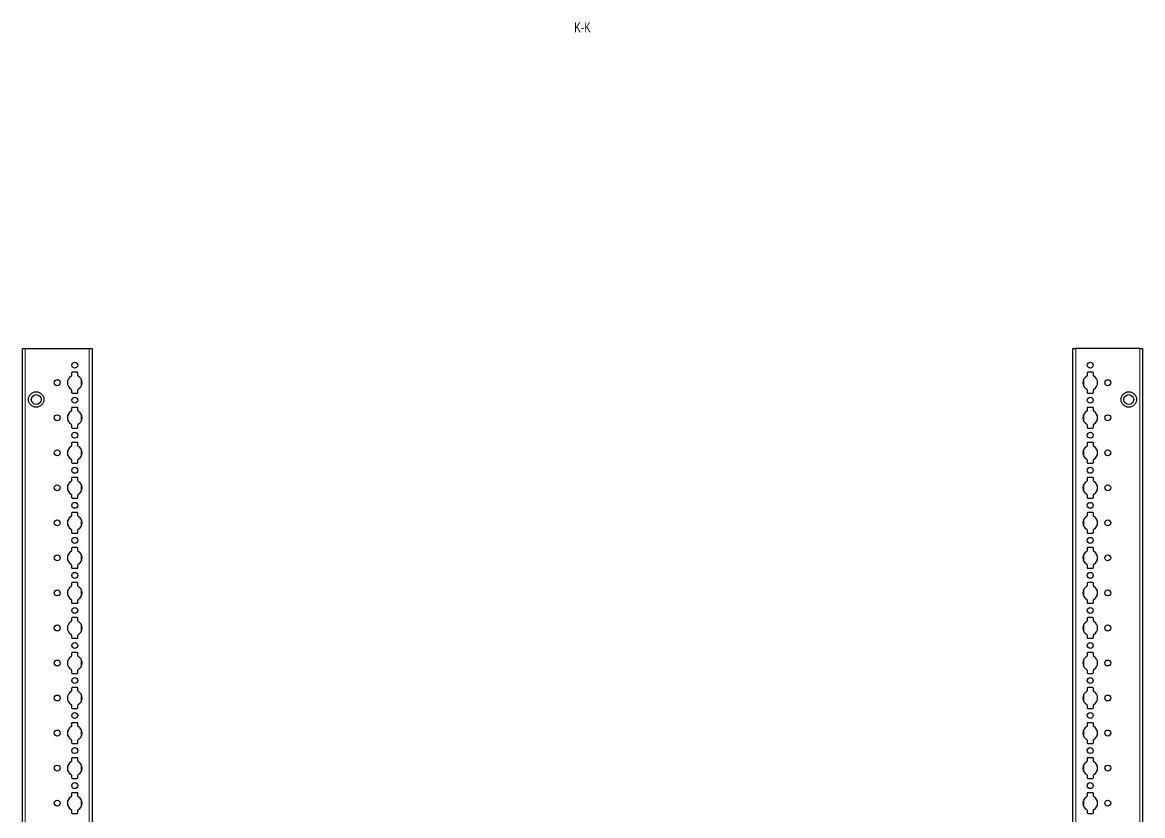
# Model space of a CAD drawing. Header units: millimetres. Extents: x -199 to 3358, y -1647 to 1507.
# Drawn here: x 2558 to 3358, y -286 to 280 of the extents above; entities that cross this region are included whole.
import ezdxf

# ---------------------------------------------------------------- set-up
doc = ezdxf.new("R2010")
doc.units = ezdxf.units.MM
doc.layers.add('FORMAT', color=7, linetype='Continuous')
doc.styles.add('SLDTEXTSTYLE0', font='TXT', dxfattribs={"width": 0.75})

msp = doc.modelspace()

# ---------------------------------------------------------------- linework, layer by layer
at = {"color": 7, "linetype": 'Continuous', "lineweight": 25}
for p, q in [((2558.43, -851.79), (2558.43, 47.21)), ((2558.43, 47.21), (2560.43, 47.21)), ((2560.43, 47.21), (2606.13, 47.21)), ((2606.13, 47.21), (2608.13, 47.21)), ((2608.13, 47.21), (2608.13, -851.79)), ((3308.13, -851.79), (3308.13, 47.21)), ((3308.13, 47.21), (3310.13, 47.21)), ((3355.83, 47.21), (3310.13, 47.21)), ((3355.83, 47.21), (3357.83, 47.21)), ((3357.83, 47.21), (3357.83, -851.79)), ((2593.48, 29.61), (2593.48, 27.73)), ((2597.58, 30.11), (2593.98, 30.11)), ((2598.08, 27.73), (2598.08, 29.61)), ((3318.18, 29.61), (3318.18, 27.73)), ((3322.28, 30.11), (3318.68, 30.11)), ((3322.78, 27.73), (3322.78, 29.61)), ((2593.48, 17.68), (2593.48, 15.81)), ((2598.08, 15.81), (2598.08, 17.68)), ((3318.18, 17.68), (3318.18, 15.81)), ((3322.78, 15.81), (3322.78, 17.68)), ((2593.98, 15.31), (2597.58, 15.31)), ((3318.68, 15.31), (3322.28, 15.31)), ((2593.48, 4.61), (2593.48, 2.73)), ((2597.58, 5.11), (2593.98, 5.11)), ((2598.08, 2.73), (2598.08, 4.61)), ((3318.18, 4.61), (3318.18, 2.73)), ((3322.28, 5.11), (3318.68, 5.11)), ((3322.78, 2.73), (3322.78, 4.61)), ((2593.48, -7.32), (2593.48, -9.19)), ((2598.08, -9.19), (2598.08, -7.32)), ((3318.18, -7.32), (3318.18, -9.19)), ((3322.78, -9.19), (3322.78, -7.32)), ((2593.98, -9.69), (2597.58, -9.69)), ((3318.68, -9.69), (3322.28, -9.69)), ((2593.48, -20.39), (2593.48, -22.27)), ((2597.58, -19.89), (2593.98, -19.89)), ((2598.08, -22.27), (2598.08, -20.39)), ((3318.18, -20.39), (3318.18, -22.27)), ((3322.28, -19.89), (3318.68, -19.89)), ((3322.78, -22.27), (3322.78, -20.39)), ((2593.48, -32.32), (2593.48, -34.19)), ((2593.98, -34.69), (2597.58, -34.69)), ((2598.08, -34.19), (2598.08, -32.32)), ((3318.18, -32.32), (3318.18, -34.19)), ((3318.68, -34.69), (3322.28, -34.69)), ((3322.78, -34.19), (3322.78, -32.32)), ((2593.48, -45.39), (2593.48, -47.27)), ((2597.58, -44.89), (2593.98, -44.89)), ((2598.08, -47.27), (2598.08, -45.39)), ((3318.18, -45.39), (3318.18, -47.27)), ((3322.28, -44.89), (3318.68, -44.89)), ((3322.78, -47.27), (3322.78, -45.39)), ((2593.48, -57.32), (2593.48, -59.19)), ((2593.98, -59.69), (2597.58, -59.69)), ((2598.08, -59.19), (2598.08, -57.32)), ((3318.18, -57.32), (3318.18, -59.19)), ((3318.68, -59.69), (3322.28, -59.69)), ((3322.78, -59.19), (3322.78, -57.32)), ((2593.48, -70.39), (2593.48, -72.27)), ((2597.58, -69.89), (2593.98, -69.89)), ((2598.08, -72.27), (2598.08, -70.39)), ((3318.18, -70.39), (3318.18, -72.27)), ((3322.28, -69.89), (3318.68, -69.89)), ((3322.78, -72.27), (3322.78, -70.39)), ((2593.48, -82.32), (2593.48, -84.19)), ((2593.98, -84.69), (2597.58, -84.69)), ((2598.08, -84.19), (2598.08, -82.32)), ((3318.18, -82.32), (3318.18, -84.19)), ((3318.68, -84.69), (3322.28, -84.69)), ((3322.78, -84.19), (3322.78, -82.32)), ((2593.48, -95.39), (2593.48, -97.27)), ((2597.58, -94.89), (2593.98, -94.89)), ((2598.08, -97.27), (2598.08, -95.39)), ((3318.18, -95.39), (3318.18, -97.27)), ((3322.28, -94.89), (3318.68, -94.89)), ((3322.78, -97.27), (3322.78, -95.39)), ((2593.48, -107.32), (2593.48, -109.19)), ((2593.98, -109.69), (2597.58, -109.69)), ((2598.08, -109.19), (2598.08, -107.32)), ((3318.18, -107.32), (3318.18, -109.19)), ((3318.68, -109.69), (3322.28, -109.69)), ((3322.78, -109.19), (3322.78, -107.32)), ((2597.58, -119.89), (2593.98, -119.89)), ((3322.28, -119.89), (3318.68, -119.89)), ((2593.48, -120.39), (2593.48, -122.27)), ((2598.08, -122.27), (2598.08, -120.39)), ((3318.18, -120.39), (3318.18, -122.27)), ((3322.78, -122.27), (3322.78, -120.39)), ((2593.48, -132.32), (2593.48, -134.19)), ((2593.98, -134.69), (2597.58, -134.69)), ((2598.08, -134.19), (2598.08, -132.32)), ((3318.18, -132.32), (3318.18, -134.19)), ((3318.68, -134.69), (3322.28, -134.69)), ((3322.78, -134.19), (3322.78, -132.32)), ((2593.48, -145.39), (2593.48, -147.27)), ((2597.58, -144.89), (2593.98, -144.89)), ((2598.08, -147.27), (2598.08, -145.39)), ((3318.18, -145.39), (3318.18, -147.27)), ((3322.28, -144.89), (3318.68, -144.89)), ((3322.78, -147.27), (3322.78, -145.39)), ((2593.48, -157.32), (2593.48, -159.19)), ((2593.98, -159.69), (2597.58, -159.69)), ((2598.08, -159.19), (2598.08, -157.32)), ((3318.18, -157.32), (3318.18, -159.19)), ((3318.68, -159.69), (3322.28, -159.69)), ((3322.78, -159.19), (3322.78, -157.32)), ((2593.48, -170.39), (2593.48, -172.27)), ((2597.58, -169.89), (2593.98, -169.89)), ((2598.08, -172.27), (2598.08, -170.39)), ((3318.18, -170.39), (3318.18, -172.27)), ((3322.28, -169.89), (3318.68, -169.89)), ((3322.78, -172.27), (3322.78, -170.39)), ((2593.48, -182.32), (2593.48, -184.19)), ((2598.08, -184.19), (2598.08, -182.32)), ((3318.18, -182.32), (3318.18, -184.19)), ((3322.78, -184.19), (3322.78, -182.32)), ((2593.98, -184.69), (2597.58, -184.69)), ((3318.68, -184.69), (3322.28, -184.69)), ((2593.48, -195.39), (2593.48, -197.27)), ((2597.58, -194.89), (2593.98, -194.89)), ((2598.08, -197.27), (2598.08, -195.39)), ((3318.18, -195.39), (3318.18, -197.27)), ((3322.28, -194.89), (3318.68, -194.89)), ((3322.78, -197.27), (3322.78, -195.39)), ((2593.48, -207.32), (2593.48, -209.19)), ((2598.08, -209.19), (2598.08, -207.32)), ((3318.18, -207.32), (3318.18, -209.19)), ((3322.78, -209.19), (3322.78, -207.32)), ((2593.98, -209.69), (2597.58, -209.69)), ((3318.68, -209.69), (3322.28, -209.69)), ((2593.48, -220.39), (2593.48, -222.27)), ((2597.58, -219.89), (2593.98, -219.89)), ((2598.08, -222.27), (2598.08, -220.39)), ((3318.18, -220.39), (3318.18, -222.27)), ((3322.28, -219.89), (3318.68, -219.89)), ((3322.78, -222.27), (3322.78, -220.39)), ((2593.48, -232.32), (2593.48, -234.19)), ((2593.98, -234.69), (2597.58, -234.69)), ((2598.08, -234.19), (2598.08, -232.32)), ((3318.18, -232.32), (3318.18, -234.19)), ((3318.68, -234.69), (3322.28, -234.69)), ((3322.78, -234.19), (3322.78, -232.32)), ((2593.48, -245.39), (2593.48, -247.27)), ((2597.58, -244.89), (2593.98, -244.89)), ((2598.08, -247.27), (2598.08, -245.39)), ((3318.18, -245.39), (3318.18, -247.27)), ((3322.28, -244.89), (3318.68, -244.89)), ((3322.78, -247.27), (3322.78, -245.39)), ((2593.48, -257.32), (2593.48, -259.19)), ((2593.98, -259.69), (2597.58, -259.69)), ((2598.08, -259.19), (2598.08, -257.32)), ((3318.18, -257.32), (3318.18, -259.19)), ((3318.68, -259.69), (3322.28, -259.69)), ((3322.78, -259.19), (3322.78, -257.32)), ((2593.48, -270.39), (2593.48, -272.27)), ((2597.58, -269.89), (2593.98, -269.89)), ((2598.08, -272.27), (2598.08, -270.39)), ((3318.18, -270.39), (3318.18, -272.27)), ((3322.28, -269.89), (3318.68, -269.89)), ((3322.78, -272.27), (3322.78, -270.39)), ((2593.48, -282.32), (2593.48, -284.19)), ((2593.98, -284.69), (2597.58, -284.69)), ((2598.08, -284.19), (2598.08, -282.32)), ((3318.18, -282.32), (3318.18, -284.19)), ((3318.68, -284.69), (3322.28, -284.69)), ((3322.78, -284.19), (3322.78, -282.32))]:
    msp.add_line(p, q, dxfattribs=at)
at = {"color": 8, "linetype": 'Continuous', "lineweight": 18}
for p, q in [((2560.43, 47.21), (2560.43, -851.79)), ((2606.13, -851.79), (2606.13, 47.21)), ((3310.13, 47.21), (3310.13, -851.79)), ((3355.83, -851.79), (3355.83, 47.21)), ((2600.28, 20), (2600.28, 25.41)), ((3315.98, 25.41), (3315.98, 20)), ((2600.28, -5), (2600.28, 0.41)), ((3315.98, 0.41), (3315.98, -5)), ((2600.28, -30), (2600.28, -24.59)), ((3315.98, -24.59), (3315.98, -30)), ((2600.28, -55), (2600.28, -49.59)), ((3315.98, -49.59), (3315.98, -55)), ((2600.28, -80), (2600.28, -74.59)), ((3315.98, -74.59), (3315.98, -80)), ((2600.28, -105), (2600.28, -99.59)), ((3315.98, -99.59), (3315.98, -105)), ((2600.28, -130), (2600.28, -124.59)), ((3315.98, -124.59), (3315.98, -130)), ((2600.28, -155), (2600.28, -149.59)), ((3315.98, -149.59), (3315.98, -155)), ((2600.28, -180), (2600.28, -174.59)), ((3315.98, -174.59), (3315.98, -180)), ((2600.28, -205), (2600.28, -199.59)), ((3315.98, -199.59), (3315.98, -205)), ((2600.28, -230), (2600.28, -224.59)), ((3315.98, -224.59), (3315.98, -230)), ((2600.28, -255), (2600.28, -249.59)), ((3315.98, -249.59), (3315.98, -255)), ((2600.28, -280), (2600.28, -274.59)), ((3315.98, -274.59), (3315.98, -280))]:
    msp.add_line(p, q, dxfattribs=at)
at = {"color": 7, "linetype": 'Continuous', "lineweight": 25}
for centre, radius in [((2595.78, 35.21), 2.12), ((3320.48, 35.21), 2.12), ((2583.28, 22.71), 2.12), ((3332.98, 22.71), 2.12), ((2568.28, 10.71), 5.5), ((3347.98, 10.71), 5.5), ((2568.28, 10.71), 3.5), ((2595.78, 10.21), 2.12), ((3320.48, 10.21), 2.12), ((3347.98, 10.71), 3.5), ((2583.28, -2.29), 2.12), ((3332.98, -2.29), 2.12), ((2595.78, -14.79), 2.12), ((3320.48, -14.79), 2.12), ((2583.28, -27.29), 2.12), ((3332.98, -27.29), 2.12), ((2595.78, -39.79), 2.12), ((3320.48, -39.79), 2.12), ((2583.28, -52.29), 2.12), ((3332.98, -52.29), 2.12), ((2595.78, -64.79), 2.12), ((3320.48, -64.79), 2.12), ((2583.28, -77.29), 2.12), ((3332.98, -77.29), 2.12), ((2595.78, -89.79), 2.12), ((3320.48, -89.79), 2.12), ((2583.28, -102.29), 2.12), ((3332.98, -102.29), 2.12), ((2595.78, -114.79), 2.12), ((3320.48, -114.79), 2.12), ((2583.28, -127.29), 2.12), ((3332.98, -127.29), 2.12), ((2595.78, -139.79), 2.12), ((3320.48, -139.79), 2.12), ((2583.28, -152.29), 2.12), ((3332.98, -152.29), 2.12), ((2595.78, -164.79), 2.12), ((3320.48, -164.79), 2.12), ((2583.28, -177.29), 2.12), ((3332.98, -177.29), 2.12), ((2595.78, -189.79), 2.12), ((3320.48, -189.79), 2.12), ((2583.28, -202.29), 2.12), ((3332.98, -202.29), 2.12), ((2595.78, -214.79), 2.12), ((3320.48, -214.79), 2.12), ((2583.28, -227.29), 2.12), ((3332.98, -227.29), 2.12), ((2595.78, -239.79), 2.12), ((3320.48, -239.79), 2.12), ((2583.28, -252.29), 2.12), ((3332.98, -252.29), 2.12), ((2595.78, -264.79), 2.12), ((3320.48, -264.79), 2.12), ((2583.28, -277.29), 2.12), ((3332.98, -277.29), 2.12)]:
    msp.add_circle(centre, radius, dxfattribs=at)
for centre, radius, start, end in [((2595.78, 22.71), 5.25, 119.14074, 240.85926), ((2592.98, 27.73), 0.5, 299.14074, 0), ((2593.98, 29.61), 0.5, 90, 180), ((2597.58, 29.61), 0.5, 0, 90), ((2598.58, 27.73), 0.5, 180, 240.85926), ((2595.78, 22.71), 5.25, 299.14074, 60.85926), ((3320.48, 22.71), 5.25, 119.14074, 240.85926), ((3317.68, 27.73), 0.5, 299.14074, 0), ((3318.68, 29.61), 0.5, 90, 180), ((3322.28, 29.61), 0.5, 360, 90), ((3323.28, 27.73), 0.5, 180, 240.85926), ((3320.48, 22.71), 5.25, 299.14074, 60.85926), ((2592.98, 17.68), 0.5, 0, 60.85926), ((2598.58, 17.68), 0.5, 119.14074, 180), ((3317.68, 17.68), 0.5, 0, 60.85926), ((3323.28, 17.68), 0.5, 119.14074, 180), ((2593.98, 15.81), 0.5, 180, 270), ((2597.58, 15.81), 0.5, 270, 0), ((3318.68, 15.81), 0.5, 180, 270), ((3322.28, 15.81), 0.5, 270, 0), ((2595.78, -2.29), 5.25, 119.14074, 240.85926), ((2592.98, 2.73), 0.5, 299.14074, 0), ((2593.98, 4.61), 0.5, 90, 180), ((2597.58, 4.61), 0.5, 0, 90), ((2598.58, 2.73), 0.5, 180, 240.85926), ((2595.78, -2.29), 5.25, 299.14074, 60.85926), ((3320.48, -2.29), 5.25, 119.14074, 240.85926), ((3317.68, 2.73), 0.5, 299.14074, 0), ((3318.68, 4.61), 0.5, 90, 180), ((3322.28, 4.61), 0.5, 0, 90), ((3323.28, 2.73), 0.5, 180, 240.85926), ((3320.48, -2.29), 5.25, 299.14074, 60.85926), ((2592.98, -7.32), 0.5, 0, 60.85926), ((2598.58, -7.32), 0.5, 119.14074, 180), ((3317.68, -7.32), 0.5, 0, 60.85926), ((3323.28, -7.32), 0.5, 119.14074, 180), ((2593.98, -9.19), 0.5, 180, 270), ((2597.58, -9.19), 0.5, 270, 0), ((3318.68, -9.19), 0.5, 180, 270), ((3322.28, -9.19), 0.5, 270, 0), ((2595.78, -27.29), 5.25, 119.14074, 240.85926), ((2592.98, -22.27), 0.5, 299.14074, 0), ((2593.98, -20.39), 0.5, 90, 180), ((2597.58, -20.39), 0.5, 0, 90), ((2598.58, -22.27), 0.5, 180, 240.85926), ((2595.78, -27.29), 5.25, 299.14074, 60.85926), ((3320.48, -27.29), 5.25, 119.14074, 240.85926), ((3317.68, -22.27), 0.5, 299.14074, 0), ((3318.68, -20.39), 0.5, 90, 180), ((3322.28, -20.39), 0.5, 0, 90), ((3323.28, -22.27), 0.5, 180, 240.85926), ((3320.48, -27.29), 5.25, 299.14074, 60.85926), ((2592.98, -32.32), 0.5, 0, 60.85926), ((2598.58, -32.32), 0.5, 119.14074, 180), ((3317.68, -32.32), 0.5, 0, 60.85926), ((3323.28, -32.32), 0.5, 119.14074, 180), ((2593.98, -34.19), 0.5, 180, 270), ((2597.58, -34.19), 0.5, 270, 0), ((3318.68, -34.19), 0.5, 180, 270), ((3322.28, -34.19), 0.5, 270, 0), ((2595.78, -52.29), 5.25, 119.14074, 240.85926), ((2592.98, -47.27), 0.5, 299.14074, 0), ((2593.98, -45.39), 0.5, 90, 180), ((2597.58, -45.39), 0.5, 0, 90), ((2598.58, -47.27), 0.5, 180, 240.85926), ((2595.78, -52.29), 5.25, 299.14074, 60.85926), ((3320.48, -52.29), 5.25, 119.14074, 240.85926), ((3317.68, -47.27), 0.5, 299.14074, 0), ((3318.68, -45.39), 0.5, 90, 180), ((3322.28, -45.39), 0.5, 0, 90), ((3323.28, -47.27), 0.5, 180, 240.85926), ((3320.48, -52.29), 5.25, 299.14074, 60.85926), ((2592.98, -57.32), 0.5, 0, 60.85926), ((2593.98, -59.19), 0.5, 180, 270), ((2597.58, -59.19), 0.5, 270, 0), ((2598.58, -57.32), 0.5, 119.14074, 180), ((3317.68, -57.32), 0.5, 0, 60.85926), ((3318.68, -59.19), 0.5, 180, 270), ((3322.28, -59.19), 0.5, 270, 0), ((3323.28, -57.32), 0.5, 119.14074, 180), ((2593.98, -70.39), 0.5, 90, 180), ((2597.58, -70.39), 0.5, 0, 90), ((3318.68, -70.39), 0.5, 90, 180), ((3322.28, -70.39), 0.5, 0, 90), ((2595.78, -77.29), 5.25, 119.14074, 240.85926), ((2592.98, -72.27), 0.5, 299.14074, 0), ((2598.58, -72.27), 0.5, 180, 240.85926), ((2595.78, -77.29), 5.25, 299.14074, 60.85926), ((3320.48, -77.29), 5.25, 119.14074, 240.85926), ((3317.68, -72.27), 0.5, 299.14074, 0), ((3323.28, -72.27), 0.5, 180, 240.85926), ((3320.48, -77.29), 5.25, 299.14074, 60.85926), ((2592.98, -82.32), 0.5, 0, 60.85926), ((2593.98, -84.19), 0.5, 180, 270), ((2597.58, -84.19), 0.5, 270, 0), ((2598.58, -82.32), 0.5, 119.14074, 180), ((3317.68, -82.32), 0.5, 0, 60.85926), ((3318.68, -84.19), 0.5, 180, 270), ((3322.28, -84.19), 0.5, 270, 0), ((3323.28, -82.32), 0.5, 119.14074, 180), ((2593.98, -95.39), 0.5, 90, 180), ((2597.58, -95.39), 0.5, 0, 90), ((3318.68, -95.39), 0.5, 90, 180), ((3322.28, -95.39), 0.5, 0, 90), ((2595.78, -102.29), 5.25, 119.14074, 240.85926), ((2592.98, -97.27), 0.5, 299.14074, 0), ((2598.58, -97.27), 0.5, 180, 240.85926), ((2595.78, -102.29), 5.25, 299.14074, 60.85926), ((3320.48, -102.29), 5.25, 119.14074, 240.85926), ((3317.68, -97.27), 0.5, 299.14074, 0), ((3323.28, -97.27), 0.5, 180, 240.85926), ((3320.48, -102.29), 5.25, 299.14074, 60.85926), ((2592.98, -107.32), 0.5, 0, 60.85926), ((2593.98, -109.19), 0.5, 180, 270), ((2597.58, -109.19), 0.5, 270, 0), ((2598.58, -107.32), 0.5, 119.14074, 180), ((3317.68, -107.32), 0.5, 0, 60.85926), ((3318.68, -109.19), 0.5, 180, 270), ((3322.28, -109.19), 0.5, 270, 0), ((3323.28, -107.32), 0.5, 119.14074, 180), ((2593.98, -120.39), 0.5, 90, 180), ((2597.58, -120.39), 0.5, 0, 90), ((3318.68, -120.39), 0.5, 90, 180), ((3322.28, -120.39), 0.5, 0, 90), ((2595.78, -127.29), 5.25, 119.14074, 240.85926), ((2592.98, -122.27), 0.5, 299.14074, 0), ((2598.58, -122.27), 0.5, 180, 240.85926), ((2595.78, -127.29), 5.25, 299.14074, 60.85926), ((3320.48, -127.29), 5.25, 119.14074, 240.85926), ((3317.68, -122.27), 0.5, 299.14074, 0), ((3323.28, -122.27), 0.5, 180, 240.85926), ((3320.48, -127.29), 5.25, 299.14074, 60.85926), ((2592.98, -132.32), 0.5, 0, 60.85926), ((2593.98, -134.19), 0.5, 180, 270), ((2597.58, -134.19), 0.5, 270, 0), ((2598.58, -132.32), 0.5, 119.14074, 180), ((3317.68, -132.32), 0.5, 0, 60.85926), ((3318.68, -134.19), 0.5, 180, 270), ((3322.28, -134.19), 0.5, 270, 0), ((3323.28, -132.32), 0.5, 119.14074, 180), ((2595.78, -152.29), 5.25, 119.14074, 240.85926), ((2592.98, -147.27), 0.5, 299.14074, 0), ((2593.98, -145.39), 0.5, 90, 180), ((2597.58, -145.39), 0.5, 0, 90), ((2598.58, -147.27), 0.5, 180, 240.85926), ((2595.78, -152.29), 5.25, 299.14074, 60.85926), ((3320.48, -152.29), 5.25, 119.14074, 240.85926), ((3317.68, -147.27), 0.5, 299.14074, 0), ((3318.68, -145.39), 0.5, 90, 180), ((3322.28, -145.39), 0.5, 360, 90), ((3323.28, -147.27), 0.5, 180, 240.85926), ((3320.48, -152.29), 5.25, 299.14074, 60.85926), ((2592.98, -157.32), 0.5, 0, 60.85926), ((2593.98, -159.19), 0.5, 180, 270), ((2597.58, -159.19), 0.5, 270, 0), ((2598.58, -157.32), 0.5, 119.14074, 180), ((3317.68, -157.32), 0.5, 0, 60.85926), ((3318.68, -159.19), 0.5, 180, 270), ((3322.28, -159.19), 0.5, 270, 0), ((3323.28, -157.32), 0.5, 119.14074, 180), ((2595.78, -177.29), 5.25, 119.14074, 240.85926), ((2592.98, -172.27), 0.5, 299.14074, 0), ((2593.98, -170.39), 0.5, 90, 180), ((2597.58, -170.39), 0.5, 0, 90), ((2598.58, -172.27), 0.5, 180, 240.85926), ((2595.78, -177.29), 5.25, 299.14074, 60.85926), ((3320.48, -177.29), 5.25, 119.14074, 240.85926), ((3317.68, -172.27), 0.5, 299.14074, 0), ((3318.68, -170.39), 0.5, 90, 180), ((3322.28, -170.39), 0.5, 0, 90), ((3323.28, -172.27), 0.5, 180, 240.85926), ((3320.48, -177.29), 5.25, 299.14074, 60.85926), ((2592.98, -182.32), 0.5, 0, 60.85926), ((2598.58, -182.32), 0.5, 119.14074, 180), ((3317.68, -182.32), 0.5, 0, 60.85926), ((3323.28, -182.32), 0.5, 119.14074, 180), ((2593.98, -184.19), 0.5, 180, 270), ((2597.58, -184.19), 0.5, 270, 0), ((3318.68, -184.19), 0.5, 180, 270), ((3322.28, -184.19), 0.5, 270, 0), ((2595.78, -202.29), 5.25, 119.14074, 240.85926), ((2592.98, -197.27), 0.5, 299.14074, 0), ((2593.98, -195.39), 0.5, 90, 180), ((2597.58, -195.39), 0.5, 0, 90), ((2598.58, -197.27), 0.5, 180, 240.85926), ((2595.78, -202.29), 5.25, 299.14074, 60.85926), ((3320.48, -202.29), 5.25, 119.14074, 240.85926), ((3317.68, -197.27), 0.5, 299.14074, 0), ((3318.68, -195.39), 0.5, 90, 180), ((3322.28, -195.39), 0.5, 0, 90), ((3323.28, -197.27), 0.5, 180, 240.85926), ((3320.48, -202.29), 5.25, 299.14074, 60.85926), ((2592.98, -207.32), 0.5, 0, 60.85926), ((2598.58, -207.32), 0.5, 119.14074, 180), ((3317.68, -207.32), 0.5, 0, 60.85926), ((3323.28, -207.32), 0.5, 119.14074, 180), ((2593.98, -209.19), 0.5, 180, 270), ((2597.58, -209.19), 0.5, 270, 0), ((3318.68, -209.19), 0.5, 180, 270), ((3322.28, -209.19), 0.5, 270, 0), ((2595.78, -227.29), 5.25, 119.14074, 240.85926), ((2592.98, -222.27), 0.5, 299.14074, 0), ((2593.98, -220.39), 0.5, 90, 180), ((2597.58, -220.39), 0.5, 0, 90), ((2598.58, -222.27), 0.5, 180, 240.85926), ((2595.78, -227.29), 5.25, 299.14074, 60.85926), ((3320.48, -227.29), 5.25, 119.14074, 240.85926), ((3317.68, -222.27), 0.5, 299.14074, 0), ((3318.68, -220.39), 0.5, 90, 180), ((3322.28, -220.39), 0.5, 0, 90), ((3323.28, -222.27), 0.5, 180, 240.85926), ((3320.48, -227.29), 5.25, 299.14074, 60.85926), ((2592.98, -232.32), 0.5, 0, 60.85926), ((2593.98, -234.19), 0.5, 180, 270), ((2597.58, -234.19), 0.5, 270, 0), ((2598.58, -232.32), 0.5, 119.14074, 180), ((3317.68, -232.32), 0.5, 0, 60.85926), ((3318.68, -234.19), 0.5, 180, 270), ((3322.28, -234.19), 0.5, 270, 0), ((3323.28, -232.32), 0.5, 119.14074, 180), ((2595.78, -252.29), 5.25, 119.14074, 240.85926), ((2592.98, -247.27), 0.5, 299.14074, 0), ((2593.98, -245.39), 0.5, 90, 180), ((2597.58, -245.39), 0.5, 0, 90), ((2598.58, -247.27), 0.5, 180, 240.85926), ((2595.78, -252.29), 5.25, 299.14074, 60.85926), ((3320.48, -252.29), 5.25, 119.14074, 240.85926), ((3317.68, -247.27), 0.5, 299.14074, 0), ((3318.68, -245.39), 0.5, 90, 180), ((3322.28, -245.39), 0.5, 0, 90), ((3323.28, -247.27), 0.5, 180, 240.85926), ((3320.48, -252.29), 5.25, 299.14074, 60.85926), ((2592.98, -257.32), 0.5, 0, 60.85926), ((2593.98, -259.19), 0.5, 180, 270), ((2597.58, -259.19), 0.5, 270, 0), ((2598.58, -257.32), 0.5, 119.14074, 180), ((3317.68, -257.32), 0.5, 0, 60.85926), ((3318.68, -259.19), 0.5, 180, 270), ((3322.28, -259.19), 0.5, 270, 0), ((3323.28, -257.32), 0.5, 119.14074, 180), ((2593.98, -270.39), 0.5, 90, 180), ((2597.58, -270.39), 0.5, 0, 90), ((3318.68, -270.39), 0.5, 90, 180), ((3322.28, -270.39), 0.5, 0, 90), ((2595.78, -277.29), 5.25, 119.14074, 240.85926), ((2592.98, -272.27), 0.5, 299.14074, 0), ((2598.58, -272.27), 0.5, 180, 240.85926), ((2595.78, -277.29), 5.25, 299.14074, 60.85926), ((3320.48, -277.29), 5.25, 119.14074, 240.85926), ((3317.68, -272.27), 0.5, 299.14074, 0), ((3323.28, -272.27), 0.5, 180, 240.85926), ((3320.48, -277.29), 5.25, 299.14074, 60.85926), ((2592.98, -282.32), 0.5, 0, 60.85926), ((2593.98, -284.19), 0.5, 180, 270), ((2597.58, -284.19), 0.5, 270, 0), ((2598.58, -282.32), 0.5, 119.14074, 180), ((3317.68, -282.32), 0.5, 0, 60.85926), ((3318.68, -284.19), 0.5, 180, 270), ((3322.28, -284.19), 0.5, 270, 0), ((3323.28, -282.32), 0.5, 119.14074, 180)]:
    msp.add_arc(centre, radius, start, end, dxfattribs=at)

# ---------------------------------------------------------------- texts
at = {"layer": 'FORMAT', "insert": (2958.07, 279.8), "char_height": 7, "attachment_point": 2, "style": 'SLDTEXTSTYLE0'}
msp.add_mtext('K-K', dxfattribs=at)

doc.saveas('drawing.dxf')
